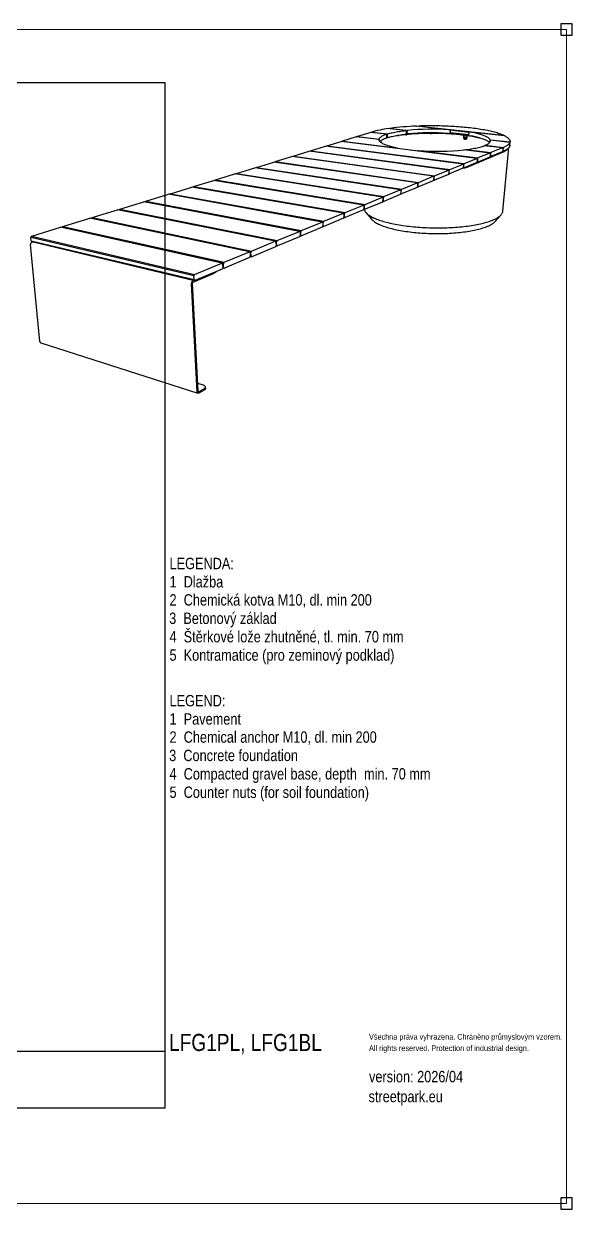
# Model space of a CAD drawing. Header units: millimetres. Extents: x -20 to 5721, y -20 to 4144.
# Drawn here: x 3794 to 5721, y -20 to 4144 of the extents above; entities that cross this region are included whole.
import ezdxf

# ---------------------------------------------------------------- set-up
doc = ezdxf.new("R2010")
doc.units = ezdxf.units.MM
doc.layers.add('Nekreslit', color=6, linetype='Continuous', plot=False)
doc.layers.add('OBRYSOVA', color=7, linetype='Continuous')
doc.layers.add('TABULKA', color=9, linetype='Continuous')
doc.styles.add('SEACAD_Arial', font='arial.ttf', dxfattribs={"width": 0.8})

msp = doc.modelspace()

# ---------------------------------------------------------------- linework, layer by layer
for p, q in [((5012.406, 3761.91), (4966.004, 3747.713)), ((4966.004, 3747.713), (5041.986, 3738.51)), ((5067.931, 3755.386), (5012.406, 3761.91)), ((5068.214, 3755.417), (5012.702, 3761.939)), ((5016.408, 3763.125), (5071.853, 3756.627)), ((5070.506, 3753.739), (5069.149, 3753.899)), ((5069.16, 3745.272), (5069.199, 3753.324)), ((5070.506, 3753.739), (5070.466, 3745.691)), ((5135.037, 3768.294), (5074.538, 3775.178)), ((5074.538, 3775.178), (5074.98, 3775.149)), ((5135.557, 3768.294), (5074.983, 3775.186)), ((5080.835, 3776.067), (5142.457, 3769.074)), ((5110.452, 3750.609), (5110.452, 3750.61)), ((5111.38, 3750.605), (5111.38, 3750.605)), ((5112.08, 3750.679), (5112.081, 3750.679)), ((5112.553, 3750.833), (5112.552, 3750.832)), ((5112.733, 3750.943), (5112.968, 3751.063)), ((5135.644, 3753.75), (5135.645, 3753.75)), ((5136.337, 3753.669), (5136.337, 3753.67)), ((5136.92, 3756.852), (5141.769, 3756.29)), ((5137.262, 3753.665), (5137.262, 3753.665)), ((5137.443, 3766.12), (5137.362, 3758.2)), ((5139.916, 3766.381), (5137.363, 3766.672)), ((5137.368, 3758.748), (5139.833, 3758.463)), ((5137.957, 3753.739), (5137.958, 3753.739)), ((5138.422, 3753.891), (5138.421, 3753.891)), ((5139.916, 3766.381), (5139.833, 3758.463)), ((5285.643, 3771.291), (5172.416, 3783.777)), ((5172.416, 3783.777), (5173.111, 3783.685)), ((5287.902, 3771.097), (5173.12, 3783.754)), ((5182.933, 3784.161), (5478.847, 3751.608)), ((5223.114, 3758.033), (5222.989, 3758.091)), ((5223.114, 3758.033), (5223.115, 3758.078)), ((5223.115, 3758.032), (5223.114, 3758.033)), ((5223.115, 3758.032), (5223.116, 3758.077)), ((5223.591, 3757.878), (5223.592, 3757.878)), ((5224.292, 3757.798), (5224.292, 3757.798)), ((5225.214, 3757.794), (5225.214, 3757.793)), ((5225.897, 3757.867), (5225.898, 3757.867)), ((5226.342, 3758.017), (5226.341, 3758.017)), ((5291.044, 3770.644), (5290.77, 3758.476)), ((5291.996, 3759.317), (5291.193, 3759.37)), ((5291.194, 3759.407), (5357.475, 3751.968)), ((5291.592, 3768.718), (5291.414, 3760.811)), ((5291.426, 3761.341), (5357.53, 3753.944)), ((5357.752, 3761.933), (5291.576, 3769.246)), ((5338.539, 3751.819), (5338.339, 3744.226)), ((5349.361, 3742.97), (5349.56, 3750.316)), ((5350.758, 3743.484), (5350.939, 3750.113)), ((5357.448, 3750.981), (5357.79, 3763.282)), ((5482.996, 3749.584), (5360.37, 3763.106)), ((5483.283, 3749.495), (5362.216, 3762.846)), ((5482.992, 3749.546), (5483.283, 3749.495)), ((4800.849, 3697.18), (4853.857, 3713.399)), ((5336.74, 3650.561), (4853.857, 3713.399)), ((5337.065, 3650.609), (4854.23, 3713.433)), ((4858.395, 3714.788), (4909.053, 3730.288)), ((4858.395, 3714.788), (5340.729, 3652.201)), ((5385.162, 3670.465), (4909.053, 3730.288)), ((5385.461, 3670.509), (4909.397, 3730.32)), ((4961.851, 3746.442), (4913.391, 3731.615)), ((4913.391, 3731.615), (5100.959, 3708.113)), ((5041.689, 3736.746), (4961.851, 3746.442)), ((5041.701, 3736.815), (4962.17, 3746.473)), ((5041.836, 3735.39), (5041.739, 3735.402)), ((5041.834, 3734.817), (5041.836, 3735.39)), ((5049.36, 3733.846), (5049.357, 3733.093)), ((5064.081, 3740.456), (5064.084, 3741.033)), ((5064.083, 3740.745), (5064.735, 3740.667)), ((5064.735, 3740.667), (5064.738, 3741.274)), ((5068.96, 3743.906), (5071.483, 3743.604)), ((5069.163, 3745.847), (5070.466, 3745.691)), ((5105.391, 3705.696), (5105.401, 3706.912)), ((5345.945, 3737.832), (5347.344, 3738.349)), ((5349.361, 3742.97), (5350.758, 3743.484)), ((5411.348, 3715.035), (5411.615, 3715.038)), ((5475.309, 3707.52), (5411.348, 3715.035)), ((5475.564, 3707.559), (5411.618, 3715.071)), ((5414.884, 3716.427), (5478.737, 3708.944)), ((5432.081, 3736.203), (5501.811, 3728.289)), ((5432.123, 3728.806), (5432.266, 3733.045)), ((5432.517, 3733.017), (5432.266, 3733.045)), ((5432.385, 3729.395), (5432.489, 3732.449)), ((5501.419, 3726.669), (5432.718, 3734.486)), ((5501.381, 3726.61), (5432.75, 3734.419)), ((5475.309, 3707.52), (5434.92, 3690.918)), ((5477.512, 3705.817), (5476.354, 3705.954)), ((5477.021, 3485.323), (5498.21, 3708.322)), ((5477.189, 3697.211), (5477.512, 3705.817)), ((5501.04, 3714.691), (5501.256, 3714.666)), ((5501.122, 3716.171), (5501.452, 3724.578)), ((5501.144, 3716.753), (5501.265, 3716.739)), ((5501.265, 3716.739), (5501.596, 3725.14)), ((5501.424, 3716.127), (5501.277, 3714.728)), ((5501.424, 3716.127), (5501.957, 3729.664)), ((5501.596, 3725.14), (5501.47, 3725.154)), ((4677.362, 3659.398), (4735.591, 3677.214)), ((5232.329, 3607.643), (4735.591, 3677.214)), ((5232.715, 3607.698), (4736.03, 3677.251)), ((4740.571, 3678.737), (4796.098, 3695.727)), ((4740.571, 3678.737), (5236.743, 3609.457)), ((5285.86, 3629.647), (4796.098, 3695.727)), ((5286.213, 3629.698), (4796.502, 3695.763)), ((4800.849, 3697.18), (5290.053, 3631.37)), ((5181.827, 3697.98), (5388.96, 3672.026)), ((5431.299, 3689.429), (5339.849, 3700.536)), ((5339.849, 3700.536), (5340.455, 3700.469)), ((5431.574, 3689.471), (5340.464, 3700.535)), ((5340.729, 3652.201), (5385.162, 3670.465)), ((5347.786, 3701.472), (5434.92, 3690.918)), ((5350.815, 3639.684), (5473.627, 3691.195)), ((5386.346, 3668.214), (5386.073, 3659.214)), ((5387.611, 3668.736), (5386.326, 3668.898)), ((5387.611, 3668.736), (5387.338, 3659.741)), ((5430.817, 3675.203), (5388.517, 3657.505)), ((5431.299, 3689.429), (5388.96, 3672.026)), ((5431.898, 3676.953), (5434.156, 3676.674)), ((5432.415, 3687.216), (5432.116, 3678.414)), ((5432.139, 3679.063), (5433.323, 3678.917)), ((5433.622, 3687.713), (5432.401, 3687.862)), ((5433.622, 3687.713), (5433.323, 3678.917)), ((5474.789, 3693.601), (5434.435, 3676.717)), ((5473.627, 3691.195), (5473.699, 3693.145)), ((5474.202, 3691.436), (5473.638, 3691.504)), ((5474.202, 3691.436), (5474.274, 3693.385)), ((5475.816, 3695.265), (5477.985, 3695.005)), ((5476.363, 3705.342), (5476.041, 3696.73)), ((5476.064, 3697.345), (5477.189, 3697.211)), ((4541.255, 3617.753), (4605.516, 3637.415)), ((5116.44, 3560.007), (4605.516, 3637.415)), ((5116.903, 3560.07), (4606.038, 3637.457)), ((4611.004, 3639.094), (4672.138, 3657.799)), ((4611.004, 3639.094), (5121.352, 3562.026)), ((5175.934, 3584.462), (4672.138, 3657.799)), ((5176.356, 3584.52), (4672.616, 3657.839)), ((4677.362, 3659.398), (5180.588, 3586.374)), ((5236.743, 3609.457), (5285.86, 3629.647)), ((5287.195, 3627.319), (5286.983, 3617.894)), ((5288.592, 3627.896), (5287.159, 3628.089)), ((5288.38, 3618.476), (5288.592, 3627.896)), ((5336.348, 3635.678), (5289.709, 3616.164)), ((5290.053, 3631.37), (5336.74, 3650.561)), ((5337.549, 3637.62), (5340.004, 3637.296)), ((5337.997, 3648.272), (5337.753, 3639.064)), ((5337.772, 3639.791), (5339.081, 3639.618)), ((5339.326, 3648.821), (5337.97, 3648.997)), ((5339.081, 3639.618), (5339.326, 3648.821)), ((5384.723, 3655.917), (5340.332, 3637.345)), ((5350.815, 3639.684), (5350.872, 3641.754)), ((5385.861, 3657.76), (5388.215, 3657.459)), ((5386.094, 3659.9), (5387.338, 3659.741)), ((4390.488, 3571.623), (4461.769, 3593.432)), ((4987.07, 3506.829), (4461.769, 3593.432)), ((4987.632, 3506.902), (4462.396, 3593.479)), ((4467.848, 3595.293), (4535.483, 3615.987)), ((4467.848, 3595.293), (4992.57, 3509.09)), ((5053.583, 3534.169), (4535.483, 3615.987)), ((5054.092, 3534.237), (4536.054, 3616.031)), ((4541.255, 3617.753), (5058.776, 3536.304)), ((5121.352, 3562.026), (5175.934, 3584.462)), ((5177.446, 3582.053), (5177.311, 3572.161)), ((5178.997, 3582.693), (5177.389, 3582.927)), ((5178.861, 3572.807), (5178.997, 3582.693)), ((5232.047, 3592.039), (5180.366, 3570.415)), ((5180.588, 3586.374), (5232.329, 3607.643)), ((5233.389, 3594.209), (5236.067, 3593.827)), ((5233.749, 3605.275), (5233.573, 3595.622)), ((5233.588, 3596.441), (5235.043, 3596.235)), ((5235.22, 3605.882), (5233.703, 3606.095)), ((5235.043, 3596.235), (5235.22, 3605.882)), ((5285.52, 3614.411), (5236.457, 3593.884)), ((5286.789, 3616.463), (5289.352, 3616.111)), ((5287.001, 3618.665), (5288.38, 3618.476)), ((4222.558, 3520.241), (4302.074, 3544.571)), ((4841.722, 3447.084), (4302.074, 3544.571)), ((4842.414, 3447.169), (4302.837, 3544.622)), ((4308.846, 3546.643), (4384.076, 3569.661)), ((4308.846, 3546.643), (4847.921, 3449.632)), ((4916.573, 3477.851), (4384.076, 3569.661)), ((4917.195, 3477.93), (4384.767, 3569.71)), ((4390.488, 3571.623), (4922.406, 3480.249)), ((5116.296, 3543.609), (5058.708, 3519.514)), ((5058.776, 3536.304), (5116.44, 3560.007)), ((5117.801, 3546.048), (5120.735, 3545.597)), ((5118.052, 3557.556), (5117.962, 3547.412)), ((5117.97, 3548.344), (5119.598, 3548.094)), ((5119.689, 3558.231), (5117.98, 3558.491)), ((5119.598, 3548.094), (5119.689, 3558.231)), ((5175.718, 3568.471), (5121.203, 3545.662)), ((5177.138, 3570.769), (5179.94, 3570.355)), ((5177.323, 3573.034), (5178.861, 3572.807)), ((4131.213, 3492.293), (4215.394, 3518.049)), ((4762.102, 3414.356), (4215.394, 3518.049)), ((4762.874, 3414.447), (4216.239, 3518.102)), ((4222.558, 3520.241), (4768.702, 3417.069)), ((4922.406, 3480.249), (4987.07, 3506.829)), ((4990.744, 3505.048), (4988.8, 3505.369)), ((4988.911, 3504.292), (4988.928, 3493.605)), ((4990.759, 3494.369), (4990.744, 3505.048)), ((4992.57, 3509.09), (5053.583, 3534.169)), ((5053.521, 3517.344), (4992.592, 3491.851)), ((5055.118, 3519.938), (5058.194, 3519.444)), ((5057.035, 3532.39), (5055.215, 3532.677)), ((5055.304, 3531.676), (5055.265, 3521.268)), ((5055.269, 3522.265), (5056.994, 3521.989)), ((5056.994, 3521.989), (5057.035, 3532.39)), ((3931.471, 3431.178), (4026.3, 3460.193)), ((4586.606, 3342.218), (4026.3, 3460.193)), ((4587.578, 3342.324), (4027.35, 3460.248)), ((4034.356, 3462.657), (4123.623, 3489.97)), ((4034.356, 3462.657), (4594.133, 3345.312)), ((4677.242, 3379.474), (4123.623, 3489.97)), ((4678.106, 3379.573), (4124.564, 3490.025)), ((4131.213, 3492.293), (4684.282, 3382.368)), ((4847.921, 3449.632), (4916.573, 3477.851)), ((4916.705, 3460.101), (4848.159, 3431.422)), ((4920.489, 3476.071), (4918.407, 3476.431)), ((4918.51, 3463.051), (4921.902, 3462.457)), ((4918.545, 3475.269), (4918.625, 3464.289)), ((4918.617, 3465.44), (4920.568, 3465.099)), ((4920.568, 3465.099), (4920.489, 3476.071)), ((4987.1, 3489.554), (4922.53, 3462.538)), ((4988.796, 3492.317), (4992.025, 3491.776)), ((4988.926, 3494.675), (4990.759, 3494.369)), ((4995.636, 3480.758), (5015.17, 3457.206)), ((5449.774, 3449.253), (5470.656, 3472.366)), ((3821.977, 3397.676), (3922.905, 3428.557)), ((4489.584, 3302.337), (3922.905, 3428.557)), ((4490.683, 3302.451), (3924.082, 3428.612)), ((3931.471, 3431.178), (4497.65, 3305.653)), ((4684.282, 3382.368), (4762.102, 3414.356)), ((4768.702, 3417.069), (4841.722, 3447.084)), ((4841.97, 3428.832), (4769.069, 3398.331)), ((4845.904, 3445.308), (4843.666, 3445.713)), ((4843.839, 3444.456), (4843.99, 3433.166)), ((4843.893, 3431.989), (4847.462, 3431.334)), ((4843.974, 3434.408), (4846.054, 3434.027)), ((4846.054, 3434.027), (4845.904, 3445.308)), ((4391.467, 3257.875), (3819.292, 3393.138)), ((3820.433, 3381.425), (3819.292, 3393.138)), ((3820.433, 3381.425), (4392.138, 3244.745)), ((3821.977, 3397.676), (4394.143, 3263.106)), ((3822.481, 3378.712), (4393.967, 3241.788)), ((3822.524, 3376.99), (3825.629, 3377.958)), ((4594.133, 3345.312), (4677.242, 3379.474)), ((4682.038, 3377.722), (4679.421, 3378.244)), ((4679.692, 3376.754), (4680.015, 3364.789)), ((4682.358, 3365.766), (4682.038, 3377.722)), ((4762.481, 3395.574), (4684.795, 3363.071)), ((4766.577, 3412.59), (4764.162, 3413.048)), ((4764.377, 3411.683), (4764.609, 3400.065)), ((4764.531, 3398.96), (4768.292, 3398.236)), ((4764.582, 3401.408), (4766.806, 3400.981)), ((4766.806, 3400.981), (4766.577, 3412.59)), ((3850.468, 3027.337), (3817.151, 3367.885)), ((4497.65, 3305.653), (4586.606, 3342.218)), ((4591.759, 3340.486), (4588.907, 3341.087)), ((4589.251, 3339.451), (4589.676, 3327.118)), ((4592.181, 3328.163), (4591.759, 3340.486)), ((4677.767, 3360.13), (4594.811, 3325.422)), ((4679.956, 3363.773), (4683.925, 3362.969)), ((4679.975, 3366.248), (4682.358, 3365.766)), ((4394.143, 3263.106), (4489.584, 3302.337)), ((4495.133, 3300.632), (4492.004, 3301.329)), ((4492.445, 3299.524), (4492.987, 3286.799)), ((4495.672, 3287.918), (4495.133, 3300.632)), ((4587.298, 3322.278), (4498.516, 3285.132)), ((4589.621, 3328.708), (4592.181, 3328.163)), ((4589.638, 3326.208), (4593.833, 3325.312)), ((4388.678, 3236.142), (4460.349, 3266.202)), ((4392.138, 3244.745), (4391.467, 3257.875)), ((4490.465, 3281.764), (4395.221, 3241.914)), ((4460.349, 3266.202), (4460.218, 3269.109)), ((4492.913, 3288.54), (4495.672, 3287.918)), ((4492.968, 3286.018), (4497.411, 3285.015)), ((4402.791, 2850.853), (4383.063, 3230.695)), ((4406.263, 2852.771), (4386.672, 3232.212)), ((4388.419, 3241.179), (4391.368, 3242.411)), ((3853.673, 3022.745), (4405.634, 2845.919)), ((4425.232, 2873.747), (4404.85, 2880.134)), ((4408.488, 2851.089), (4406.5, 2851.723)), ((4427.066, 2861.373), (4408.488, 2851.089)), ((4427.299, 2856.682), (4408.731, 2846.372)), ((4432.436, 2863.076), (4432.205, 2867.75))]:
    msp.add_line(p, q)
at = {"flags": 128}
for points in [[(5012.406, 3761.91), (5012.665, 3761.942), (5012.702, 3761.939)], [(5041.986, 3738.51), (5042.514, 3739.904), (5043.298, 3741.289), (5044.337, 3742.662), (5045.626, 3744.021), (5047.163, 3745.365), (5048.945, 3746.693), (5050.968, 3748.002), (5053.228, 3749.291), (5055.721, 3750.559), (5058.442, 3751.804), (5061.388, 3753.024), (5064.552, 3754.219), (5067.931, 3755.386)], [(5419.54, 3733.226), (5417.505, 3734.086), (5414.408, 3735.311), (5411.123, 3736.514), (5407.654, 3737.694), (5404.006, 3738.851), (5400.184, 3739.983), (5396.193, 3741.09), (5392.038, 3742.169), (5387.724, 3743.221), (5383.255, 3744.244), (5378.638, 3745.237), (5373.878, 3746.199), (5368.979, 3747.13), (5363.949, 3748.029), (5358.792, 3748.894), (5353.513, 3749.726), (5348.12, 3750.524), (5342.617, 3751.286), (5337.01, 3752.012), (5331.306, 3752.702), (5325.51, 3753.354), (5319.628, 3753.97), (5313.666, 3754.547), (5307.631, 3755.085), (5301.528, 3755.585), (5295.364, 3756.045), (5289.144, 3756.466), (5282.875, 3756.847), (5276.563, 3757.187), (5270.214, 3757.487), (5263.834, 3757.746), (5257.43, 3757.964), (5251.007, 3758.141), (5244.572, 3758.277), (5238.131, 3758.371), (5231.69, 3758.424), (5225.256, 3758.435), (5218.834, 3758.405), (5212.431, 3758.333), (5206.052, 3758.22), (5199.704, 3758.066), (5193.394, 3757.871), (5187.126, 3757.635), (5180.908, 3757.357), (5174.744, 3757.04), (5168.642, 3756.682), (5162.607, 3756.284), (5156.644, 3755.846), (5150.761, 3755.369), (5144.962, 3754.853), (5139.254, 3754.299), (5133.642, 3753.707), (5128.132, 3753.077), (5122.73, 3752.409), (5117.441, 3751.706), (5112.271, 3750.967), (5107.224, 3750.192), (5102.308, 3749.383), (5097.526, 3748.539), (5092.884, 3747.663), (5088.388, 3746.754), (5084.042, 3745.814), (5079.851, 3744.842), (5075.82, 3743.841), (5071.954, 3742.811), (5068.258, 3741.752), (5064.735, 3740.667)], [(5069.199, 3753.324), (5069.13, 3754.121), (5068.924, 3754.782), (5068.604, 3755.231), (5068.209, 3755.418), (5067.931, 3755.386)], [(5071.788, 3743.634), (5075.593, 3744.759), (5079.596, 3745.853), (5083.791, 3746.914), (5088.171, 3747.942), (5092.73, 3748.934), (5097.464, 3749.89), (5102.364, 3750.809), (5107.425, 3751.69), (5112.64, 3752.532), (5118.003, 3753.335), (5123.507, 3754.097), (5129.144, 3754.817), (5134.908, 3755.496)], [(5071.853, 3756.627), (5075.663, 3757.734), (5079.67, 3758.809), (5083.868, 3759.853), (5088.253, 3760.863), (5092.817, 3761.839), (5097.555, 3762.779), (5102.46, 3763.683), (5107.527, 3764.55), (5112.747, 3765.379), (5118.115, 3766.168), (5123.624, 3766.918), (5129.267, 3767.627), (5135.037, 3768.294)], [(5110.452, 3750.61), (5110.482, 3750.656), (5110.573, 3750.698), (5110.71, 3750.727), (5110.861, 3750.739), (5111.005, 3750.736), (5111.135, 3750.722), (5111.247, 3750.697), (5111.332, 3750.662), (5111.377, 3750.619), (5111.38, 3750.605)], [(5112.081, 3750.679), (5112.241, 3750.747), (5112.417, 3750.818), (5112.574, 3750.88), (5112.689, 3750.922), (5112.757, 3750.943), (5112.782, 3750.946), (5112.766, 3750.932), (5112.704, 3750.9), (5112.594, 3750.851), (5112.553, 3750.833)], [(5135.645, 3753.75), (5135.791, 3753.695), (5135.954, 3753.649), (5136.097, 3753.624), (5136.207, 3753.616), (5136.285, 3753.625), (5136.33, 3753.648), (5136.337, 3753.669)], [(5136.337, 3753.67), (5136.369, 3753.716), (5136.461, 3753.758), (5136.598, 3753.787), (5136.749, 3753.799), (5136.892, 3753.796), (5137.022, 3753.782), (5137.132, 3753.757), (5137.216, 3753.722), (5137.259, 3753.679), (5137.262, 3753.665)], [(5137.262, 3753.665), (5137.288, 3753.629), (5137.369, 3753.612), (5137.484, 3753.615), (5137.612, 3753.634), (5137.745, 3753.666), (5137.881, 3753.709), (5137.957, 3753.739)], [(5137.958, 3753.739), (5138.118, 3753.806), (5138.293, 3753.877), (5138.45, 3753.939), (5138.564, 3753.98), (5138.63, 3754.001), (5138.654, 3754.004), (5138.637, 3753.99), (5138.574, 3753.959), (5138.464, 3753.909), (5138.422, 3753.891)], [(5138.608, 3754.003), (5138.939, 3754.171), (5139.046, 3754.256)], [(5478.847, 3751.608), (5475.579, 3753.024), (5472.114, 3754.419), (5468.456, 3755.792), (5464.61, 3757.144), (5460.581, 3758.472), (5456.371, 3759.776), (5451.986, 3761.054), (5447.43, 3762.307), (5442.709, 3763.532), (5437.826, 3764.73), (5432.786, 3765.899), (5427.595, 3767.038), (5422.257, 3768.148), (5416.777, 3769.227), (5411.16, 3770.274), (5405.411, 3771.289), (5399.535, 3772.271), (5393.537, 3773.219), (5387.423, 3774.134), (5381.197, 3775.014), (5374.864, 3775.859), (5368.431, 3776.668), (5361.901, 3777.441), (5355.281, 3778.177), (5348.576, 3778.877), (5341.79, 3779.539), (5334.929, 3780.164), (5327.999, 3780.75), (5321.005, 3781.299), (5313.951, 3781.808), (5306.844, 3782.278), (5299.688, 3782.71), (5292.489, 3783.102), (5285.253, 3783.454), (5277.984, 3783.766), (5270.687, 3784.038), (5263.369, 3784.271), (5256.034, 3784.463), (5248.688, 3784.614), (5241.336, 3784.726), (5233.983, 3784.797), (5226.635, 3784.827), (5219.296, 3784.817), (5211.972, 3784.766), (5204.669, 3784.675), (5197.391, 3784.544), (5190.144, 3784.373), (5182.933, 3784.161)], [(5222.484, 3758.415), (5222.583, 3758.335), (5222.951, 3758.121)], [(5222.946, 3758.114), (5222.912, 3758.132), (5222.897, 3758.149), (5222.938, 3758.141), (5223.018, 3758.114), (5223.124, 3758.074), (5223.252, 3758.023), (5223.397, 3757.962), (5223.548, 3757.897), (5223.591, 3757.878)], [(5223.333, 3757.982), (5223.321, 3757.968), (5223.269, 3757.975), (5223.182, 3758.004), (5223.115, 3758.032)], [(5223.592, 3757.878), (5223.735, 3757.823), (5223.898, 3757.777), (5224.042, 3757.752), (5224.153, 3757.745), (5224.234, 3757.753), (5224.282, 3757.777), (5224.292, 3757.798)], [(5224.292, 3757.798), (5224.328, 3757.845), (5224.424, 3757.887), (5224.563, 3757.915), (5224.715, 3757.928), (5224.858, 3757.925), (5224.985, 3757.911), (5225.093, 3757.886), (5225.174, 3757.851), (5225.213, 3757.808), (5225.214, 3757.794)], [(5225.214, 3757.793), (5225.235, 3757.758), (5225.312, 3757.74), (5225.425, 3757.743), (5225.551, 3757.762), (5225.684, 3757.794), (5225.82, 3757.837), (5225.897, 3757.867)], [(5225.898, 3757.867), (5226.06, 3757.934), (5226.234, 3758.005), (5226.389, 3758.066), (5226.5, 3758.107), (5226.564, 3758.128), (5226.584, 3758.131), (5226.563, 3758.117), (5226.497, 3758.085), (5226.384, 3758.035), (5226.342, 3758.017)], [(5226.552, 3758.138), (5226.942, 3758.347), (5227.025, 3758.416)], [(5285.362, 3758.52), (5290.155, 3758.452), (5290.77, 3758.476)], [(5291.044, 3770.644), (5286.265, 3771.249), (5285.643, 3771.291)], [(5357.448, 3750.981), (5361.351, 3750.007), (5361.852, 3749.914)], [(5362.216, 3762.846), (5358.3, 3763.265), (5357.79, 3763.282)], [(5429.771, 3725.601), (5428.622, 3726.846), (5427.166, 3728.181), (5425.488, 3729.504), (5423.591, 3730.816), (5421.478, 3732.113), (5419.153, 3733.395), (5416.62, 3734.66), (5413.883, 3735.907), (5410.946, 3737.134), (5407.813, 3738.341), (5404.49, 3739.526), (5400.98, 3740.688), (5397.288, 3741.825), (5393.42, 3742.937), (5389.381, 3744.022), (5385.176, 3745.079), (5380.81, 3746.107), (5376.289, 3747.106), (5371.619, 3748.074), (5366.804, 3749.01), (5361.852, 3749.914)], [(5432.081, 3736.203), (5431.307, 3737.538), (5430.303, 3738.866), (5429.07, 3740.187), (5427.611, 3741.498), (5425.93, 3742.799), (5424.03, 3744.087), (5421.914, 3745.362), (5419.586, 3746.621), (5417.05, 3747.864), (5414.309, 3749.089), (5411.368, 3750.295), (5408.232, 3751.481), (5404.904, 3752.644), (5401.39, 3753.785), (5397.694, 3754.902), (5393.821, 3755.994), (5389.777, 3757.06), (5385.567, 3758.098), (5381.196, 3759.108), (5376.67, 3760.089), (5371.994, 3761.039), (5367.174, 3761.959), (5362.216, 3762.846)], [(5483.283, 3749.495), (5486.015, 3748.053), (5488.542, 3746.595), (5490.861, 3745.122), (5492.969, 3743.636), (5494.863, 3742.137), (5496.538, 3740.626), (5497.994, 3739.106), (5499.227, 3737.576), (5500.234, 3736.04), (5501.013, 3734.497), (5501.562, 3732.949), (5501.88, 3731.397), (5501.963, 3729.844), (5501.811, 3728.289)], [(4853.857, 3713.399), (4854.153, 3713.44), (4854.23, 3713.433)], [(4909.053, 3730.288), (4909.336, 3730.325), (4909.397, 3730.32)], [(4961.851, 3746.442), (4962.122, 3746.477), (4962.17, 3746.473)], [(5041.736, 3734.8), (5041.735, 3735.529), (5041.728, 3736.123), (5041.716, 3736.556), (5041.703, 3736.794), (5041.689, 3736.746)], [(5100.959, 3708.113), (5096.017, 3709.143), (5091.264, 3710.205), (5086.705, 3711.296), (5082.344, 3712.414), (5078.188, 3713.559), (5074.24, 3714.728), (5070.504, 3715.921), (5066.985, 3717.134), (5063.685, 3718.367), (5060.608, 3719.619), (5057.757, 3720.886), (5055.133, 3722.168), (5052.74, 3723.462), (5050.578, 3724.768), (5048.65, 3726.084), (5046.956, 3727.407), (5045.497, 3728.736), (5044.274, 3730.069), (5043.286, 3731.406), (5042.535, 3732.743), (5042.019, 3734.08), (5041.737, 3735.415), (5041.689, 3736.746)], [(5044.521, 3729.688), (5045.587, 3730.811), (5047.123, 3732.179), (5048.903, 3733.529), (5050.923, 3734.861), (5053.181, 3736.172), (5055.671, 3737.462), (5058.39, 3738.728), (5061.332, 3739.969), (5064.494, 3741.184), (5067.869, 3742.372)], [(5046.905, 3731.881), (5046.878, 3731.736), (5046.673, 3731.063), (5046.358, 3730.503), (5045.966, 3730.115), (5045.54, 3729.943), (5045.126, 3730.004), (5044.96, 3730.104)], [(5070.466, 3745.691), (5070.537, 3744.896), (5070.749, 3744.237), (5071.079, 3743.789), (5071.493, 3743.603), (5071.788, 3743.634)], [(5100.959, 3708.113), (5104.888, 3707.081), (5105.401, 3706.912)], [(5338.339, 3744.226), (5338.414, 3743.038), (5338.697, 3741.871), (5339.178, 3740.771), (5339.838, 3739.779), (5340.652, 3738.934), (5341.589, 3738.267), (5342.612, 3737.805), (5343.683, 3737.566), (5344.761, 3737.558), (5345.804, 3737.783), (5346.773, 3738.231), (5347.629, 3738.885), (5348.34, 3739.722), (5348.878, 3740.707), (5349.223, 3741.804), (5349.361, 3742.97)], [(5341.917, 3743.819), (5342.003, 3743.121), (5342.289, 3742.475), (5342.743, 3741.951), (5343.317, 3741.606), (5343.948, 3741.476), (5344.568, 3741.576), (5345.11, 3741.896), (5345.515, 3742.4), (5345.738, 3743.034), (5345.757, 3743.73), (5345.569, 3744.411), (5345.193, 3745.005), (5344.671, 3745.446), (5344.06, 3745.686), (5343.426, 3745.701), (5342.837, 3745.488), (5342.358, 3745.07), (5342.039, 3744.492), (5341.917, 3743.819)], [(5347.786, 3701.472), (5353.912, 3702.271), (5359.859, 3703.116), (5365.62, 3704.007), (5371.186, 3704.941), (5376.549, 3705.918), (5381.701, 3706.935), (5386.637, 3707.99), (5391.348, 3709.083), (5395.83, 3710.21), (5400.076, 3711.371), (5404.08, 3712.564), (5407.839, 3713.786), (5411.348, 3715.035)], [(5414.884, 3716.427), (5417.857, 3717.727), (5420.569, 3719.049), (5423.018, 3720.391), (5425.201, 3721.749), (5427.117, 3723.123), (5428.763, 3724.51), (5430.141, 3725.909), (5431.248, 3727.316), (5432.086, 3728.731), (5432.654, 3730.15), (5432.953, 3731.573), (5432.985, 3732.997), (5432.75, 3734.419)], [(5432.75, 3734.419), (5432.685, 3734.456), (5432.609, 3734.109), (5432.542, 3733.447), (5432.496, 3732.657), (5432.489, 3732.449)], [(5473.627, 3691.195), (5476.367, 3692.376), (5479.495, 3693.832), (5482.39, 3695.307), (5485.049, 3696.799), (5487.473, 3698.306), (5489.659, 3699.826), (5491.608, 3701.359), (5493.319, 3702.902), (5494.791, 3704.454), (5495.926, 3705.876)], [(5495.849, 3705.772), (5495.229, 3704.974), (5493.838, 3703.421), (5492.21, 3701.877), (5490.345, 3700.343), (5488.242, 3698.821), (5485.903, 3697.312), (5483.328, 3695.817), (5480.519, 3694.339), (5477.476, 3692.878), (5474.202, 3691.436)], [(5476.363, 3705.342), (5476.36, 3705.85), (5476.313, 3706.32), (5476.224, 3706.735), (5476.095, 3707.078), (5475.933, 3707.336), (5475.743, 3707.499), (5475.532, 3707.561), (5475.309, 3707.52)], [(5500.846, 3713.02), (5500.149, 3711.337), (5499.179, 3709.658), (5497.938, 3707.985), (5496.424, 3706.321), (5494.637, 3704.666), (5492.577, 3703.023), (5490.245, 3701.394), (5487.642, 3699.78), (5484.768, 3698.183), (5481.625, 3696.605), (5478.215, 3695.049)], [(5501.381, 3726.61), (5500.684, 3724.956), (5499.715, 3723.306), (5498.473, 3721.662), (5496.959, 3720.025), (5495.171, 3718.399), (5493.11, 3716.784), (5490.777, 3715.182), (5488.171, 3713.595), (5485.295, 3712.025), (5482.15, 3710.474), (5478.737, 3708.944)], [(5501.265, 3716.739), (5501.24, 3715.959), (5501.23, 3715.324), (5501.234, 3714.88), (5501.252, 3714.673), (5501.277, 3714.728)], [(5501.452, 3724.578), (5501.476, 3725.364), (5501.481, 3726.004), (5501.466, 3726.453), (5501.429, 3726.662), (5501.381, 3726.61)], [(4735.591, 3677.214), (4735.917, 3677.261), (4736.03, 3677.251)], [(4796.098, 3695.727), (4796.408, 3695.77), (4796.502, 3695.763)], [(5175.917, 3698.068), (5181.148, 3698.022), (5181.827, 3697.98)], [(5386.346, 3668.214), (5386.338, 3668.745), (5386.281, 3669.235), (5386.179, 3669.666), (5386.034, 3670.021), (5385.852, 3670.287), (5385.641, 3670.453), (5385.408, 3670.513), (5385.162, 3670.465)], [(5432.415, 3687.216), (5432.41, 3687.735), (5432.359, 3688.215), (5432.263, 3688.638), (5432.127, 3688.987), (5431.955, 3689.248), (5431.754, 3689.413), (5431.533, 3689.474), (5431.299, 3689.429)], [(5433.323, 3678.917), (5433.328, 3678.399), (5433.379, 3677.92), (5433.475, 3677.499), (5433.611, 3677.152), (5433.782, 3676.892), (5433.981, 3676.73), (5434.202, 3676.67), (5434.435, 3676.717)], [(5477.189, 3697.211), (5477.22, 3696.362), (5477.376, 3695.664), (5477.637, 3695.194), (5477.973, 3695.007), (5478.215, 3695.049)], [(4605.516, 3637.415), (4605.875, 3637.469), (4606.038, 3637.457)], [(4672.138, 3657.799), (4672.48, 3657.849), (4672.616, 3657.839)], [(5287.195, 3627.319), (5287.181, 3627.874), (5287.113, 3628.386), (5286.995, 3628.835), (5286.831, 3629.203), (5286.627, 3629.477), (5286.391, 3629.646), (5286.132, 3629.703), (5285.86, 3629.647)], [(5337.997, 3648.272), (5337.986, 3648.815), (5337.924, 3649.316), (5337.814, 3649.756), (5337.66, 3650.117), (5337.468, 3650.387), (5337.244, 3650.555), (5336.999, 3650.613), (5336.74, 3650.561)], [(5337.377, 3637.031), (5339.15, 3637.201), (5340.002, 3637.296)], [(5339.081, 3639.618), (5339.092, 3639.077), (5339.153, 3638.578), (5339.263, 3638.14), (5339.417, 3637.78), (5339.608, 3637.513), (5339.831, 3637.348), (5340.075, 3637.291), (5340.332, 3637.345)], [(5387.338, 3659.741), (5387.346, 3659.212), (5387.402, 3658.723), (5387.504, 3658.294), (5387.649, 3657.941), (5387.83, 3657.677), (5388.04, 3657.513), (5388.272, 3657.455), (5388.517, 3657.505)], [(4461.769, 3593.432), (4462.167, 3593.496), (4462.396, 3593.479)], [(4535.483, 3615.987), (4535.861, 3616.045), (4536.054, 3616.031)], [(5177.446, 3582.053), (5177.424, 3582.635), (5177.344, 3583.17), (5177.208, 3583.638), (5177.021, 3584.021), (5176.791, 3584.303), (5176.526, 3584.474), (5176.237, 3584.528), (5175.934, 3584.462)], [(5233.749, 3605.275), (5233.731, 3605.843), (5233.657, 3606.367), (5233.53, 3606.825), (5233.355, 3607.2), (5233.139, 3607.478), (5232.889, 3607.648), (5232.616, 3607.704), (5232.329, 3607.643)], [(5235.043, 3596.235), (5235.061, 3595.668), (5235.134, 3595.147), (5235.261, 3594.691), (5235.435, 3594.318), (5235.651, 3594.042), (5235.9, 3593.874), (5236.172, 3593.821), (5236.457, 3593.884)], [(5288.38, 3618.476), (5288.394, 3617.922), (5288.461, 3617.412), (5288.579, 3616.965), (5288.742, 3616.599), (5288.946, 3616.328), (5289.181, 3616.161), (5289.438, 3616.106), (5289.709, 3616.164)], [(4302.074, 3544.571), (4302.519, 3544.645), (4302.837, 3544.622)], [(4384.076, 3569.661), (4384.497, 3569.73), (4384.767, 3569.71)], [(5118.052, 3557.556), (5118.026, 3558.152), (5117.938, 3558.7), (5117.791, 3559.178), (5117.592, 3559.568), (5117.347, 3559.854), (5117.066, 3560.027), (5116.759, 3560.078), (5116.44, 3560.007)], [(5119.598, 3548.094), (5119.624, 3547.499), (5119.711, 3546.954), (5119.857, 3546.478), (5120.056, 3546.091), (5120.3, 3545.807), (5120.58, 3545.637), (5120.885, 3545.588), (5121.203, 3545.662)], [(5178.861, 3572.807), (5178.882, 3572.226), (5178.962, 3571.693), (5179.098, 3571.227), (5179.284, 3570.847), (5179.514, 3570.568), (5179.777, 3570.399), (5180.065, 3570.347), (5180.366, 3570.415)], [(4215.394, 3518.049), (4215.865, 3518.13), (4216.239, 3518.102)], [(4988.911, 3504.292), (4988.875, 3504.919), (4988.77, 3505.494), (4988.599, 3505.993), (4988.37, 3506.398), (4988.091, 3506.693), (4987.773, 3506.867), (4987.429, 3506.913), (4987.07, 3506.829)], [(5055.304, 3531.676), (5055.274, 3532.287), (5055.177, 3532.848), (5055.019, 3533.337), (5054.806, 3533.734), (5054.544, 3534.025), (5054.246, 3534.198), (5053.921, 3534.247), (5053.583, 3534.169)], [(5056.994, 3521.989), (5057.025, 3521.379), (5057.121, 3520.82), (5057.278, 3520.334), (5057.491, 3519.939), (5057.751, 3519.651), (5058.048, 3519.481), (5058.371, 3519.435), (5058.708, 3519.514)], [(4026.3, 3460.193), (4026.831, 3460.288), (4027.35, 3460.248)], [(4123.623, 3489.97), (4124.123, 3490.058), (4124.564, 3490.025)], [(4918.545, 3475.269), (4918.503, 3475.914), (4918.388, 3476.502), (4918.204, 3477.013), (4917.958, 3477.426), (4917.66, 3477.726), (4917.32, 3477.9), (4916.954, 3477.942), (4916.573, 3477.851)], [(4920.568, 3465.099), (4920.61, 3464.457), (4920.725, 3463.87), (4920.908, 3463.362), (4921.153, 3462.952), (4921.45, 3462.656), (4921.787, 3462.484), (4922.152, 3462.445), (4922.53, 3462.538)], [(4990.075, 3492.103), (4990.159, 3491.608), (4990.631, 3489.656), (4991.327, 3487.701), (4992.25, 3485.744), (4993.4, 3483.789), (4994.777, 3481.836), (4996.38, 3479.888), (4998.211, 3477.946), (5000.268, 3476.012), (5002.551, 3474.089), (5005.059, 3472.178), (5007.791, 3470.281), (5010.746, 3468.4), (5013.921, 3466.537), (5017.315, 3464.694), (5020.926, 3462.873), (5024.751, 3461.076), (5028.789, 3459.305), (5033.034, 3457.561), (5037.486, 3455.848), (5042.139, 3454.166), (5046.991, 3452.517), (5052.037, 3450.905), (5057.272, 3449.329), (5062.693, 3447.793), (5068.295, 3446.297), (5074.072, 3444.845), (5080.019, 3443.436), (5086.131, 3442.074), (5092.401, 3440.76), (5098.823, 3439.495), (5105.392, 3438.282), (5112.101, 3437.12), (5118.942, 3436.013), (5125.91, 3434.961), (5132.996, 3433.966), (5140.193, 3433.028), (5147.494, 3432.15), (5154.891, 3431.332), (5162.376, 3430.575), (5169.941, 3429.881), (5177.578, 3429.249), (5185.278, 3428.682), (5193.033, 3428.18), (5200.835, 3427.743), (5208.675, 3427.372), (5216.544, 3427.068), (5224.433, 3426.83), (5232.334, 3426.66), (5240.238, 3426.557), (5248.136, 3426.522), (5256.018, 3426.555), (5263.878, 3426.655), (5271.704, 3426.823), (5279.49, 3427.059), (5287.225, 3427.361), (5294.902, 3427.73), (5302.512, 3428.166), (5310.046, 3428.667), (5317.497, 3429.233), (5324.855, 3429.863), (5332.114, 3430.557), (5339.265, 3431.313), (5346.3, 3432.131), (5353.212, 3433.01), (5359.994, 3433.948), (5366.638, 3434.944), (5373.138, 3435.998), (5379.487, 3437.107), (5385.678, 3438.27), (5391.705, 3439.487), (5397.563, 3440.755), (5403.244, 3442.072), (5408.745, 3443.438), (5414.06, 3444.851), (5419.184, 3446.308), (5424.111, 3447.808), (5428.839, 3449.35), (5433.362, 3450.931), (5437.677, 3452.551), (5441.781, 3454.205), (5445.669, 3455.894), (5449.34, 3457.615), (5452.79, 3459.366), (5456.017, 3461.145), (5459.018, 3462.95), (5461.793, 3464.779), (5464.339, 3466.63), (5466.655, 3468.502), (5468.74, 3470.392), (5470.594, 3472.298), (5472.215, 3474.218), (5473.604, 3476.15), (5474.76, 3478.093), (5475.684, 3480.044), (5476.376, 3482.001), (5476.837, 3483.963), (5477.021, 3485.323)], [(4990.759, 3494.369), (4990.795, 3493.743), (4990.9, 3493.171), (4991.07, 3492.674), (4991.298, 3492.272), (4991.576, 3491.98), (4991.892, 3491.809), (4992.235, 3491.765), (4992.592, 3491.851)], [(5015.17, 3457.206), (5015.795, 3456.473), (5017.579, 3454.57), (5019.589, 3452.675), (5021.824, 3450.792), (5024.283, 3448.922), (5026.964, 3447.068), (5029.866, 3445.231), (5032.988, 3443.413), (5036.325, 3441.617), (5039.878, 3439.845), (5043.642, 3438.098), (5047.614, 3436.379), (5051.792, 3434.69), (5056.171, 3433.033), (5060.748, 3431.409), (5065.518, 3429.822), (5070.478, 3428.272), (5075.622, 3426.762), (5080.946, 3425.293), (5086.443, 3423.868), (5092.109, 3422.489), (5097.938, 3421.156), (5103.923, 3419.873), (5110.059, 3418.639), (5116.339, 3417.458), (5122.755, 3416.331), (5129.301, 3415.259), (5135.97, 3414.243), (5142.754, 3413.286), (5149.646, 3412.388), (5156.637, 3411.55), (5163.72, 3410.774), (5170.886, 3410.061), (5178.127, 3409.411), (5185.435, 3408.827), (5192.801, 3408.307), (5200.216, 3407.854), (5207.671, 3407.468), (5215.158, 3407.149), (5222.667, 3406.898), (5230.19, 3406.715), (5237.717, 3406.6), (5245.24, 3406.555), (5252.749, 3406.578), (5260.236, 3406.669), (5267.691, 3406.83), (5275.105, 3407.058), (5282.47, 3407.355), (5289.776, 3407.72), (5297.016, 3408.151), (5304.179, 3408.65), (5311.259, 3409.214), (5318.246, 3409.843), (5325.132, 3410.537), (5331.909, 3411.294), (5338.57, 3412.113), (5345.107, 3412.993), (5351.511, 3413.934), (5357.777, 3414.933), (5363.897, 3415.99), (5369.863, 3417.102), (5375.671, 3418.269), (5381.312, 3419.49), (5386.783, 3420.761), (5392.075, 3422.082), (5397.185, 3423.452), (5402.106, 3424.867), (5406.835, 3426.327), (5411.366, 3427.829), (5415.694, 3429.372), (5419.817, 3430.954), (5423.73, 3432.573), (5427.43, 3434.226), (5430.913, 3435.912), (5434.177, 3437.629), (5437.219, 3439.374), (5440.037, 3441.146), (5442.629, 3442.943), (5444.993, 3444.762), (5447.129, 3446.601), (5449.034, 3448.458), (5449.774, 3449.253)], [(4764.377, 3411.683), (4764.321, 3412.363), (4764.182, 3412.983), (4763.967, 3413.518), (4763.682, 3413.948), (4763.339, 3414.256), (4762.951, 3414.43), (4762.534, 3414.464), (4762.102, 3414.356)], [(4843.839, 3444.456), (4843.79, 3445.118), (4843.663, 3445.722), (4843.464, 3446.245), (4843.2, 3446.666), (4842.881, 3446.97), (4842.518, 3447.145), (4842.127, 3447.183), (4841.722, 3447.084)], [(4846.054, 3434.027), (4846.103, 3433.367), (4846.228, 3432.766), (4846.427, 3432.246), (4846.69, 3431.828), (4847.008, 3431.527), (4847.368, 3431.356), (4847.757, 3431.32), (4848.159, 3431.422)], [(4679.692, 3376.754), (4679.628, 3377.454), (4679.475, 3378.091), (4679.241, 3378.639), (4678.934, 3379.077), (4678.565, 3379.389), (4678.149, 3379.563), (4677.703, 3379.592), (4677.242, 3379.474)], [(4766.806, 3400.981), (4766.862, 3400.302), (4767, 3399.685), (4767.215, 3399.153), (4767.499, 3398.727), (4767.84, 3398.422), (4768.225, 3398.251), (4768.64, 3398.22), (4769.069, 3398.331)], [(4589.251, 3339.451), (4589.177, 3340.173), (4589.009, 3340.826), (4588.755, 3341.388), (4588.422, 3341.835), (4588.025, 3342.151), (4587.578, 3342.324), (4587.099, 3342.347), (4586.606, 3342.218)], [(4682.358, 3365.766), (4682.423, 3365.068), (4682.574, 3364.434), (4682.807, 3363.89), (4683.113, 3363.455), (4683.48, 3363.146), (4683.893, 3362.976), (4684.337, 3362.951), (4684.795, 3363.071)], [(4492.445, 3299.524), (4492.361, 3300.267), (4492.176, 3300.94), (4491.899, 3301.515), (4491.539, 3301.972), (4491.11, 3302.291), (4490.628, 3302.463), (4490.113, 3302.478), (4489.584, 3302.337)], [(4592.181, 3328.163), (4592.255, 3327.444), (4592.422, 3326.793), (4592.675, 3326.235), (4593.006, 3325.791), (4593.401, 3325.479), (4593.845, 3325.31), (4594.321, 3325.291), (4594.811, 3325.422)], [(4469.904, 3273.161), (4469.485, 3272.458), (4468.397, 3271.142), (4466.925, 3269.846), (4465.081, 3268.582), (4462.882, 3267.364), (4460.349, 3266.202)], [(4495.672, 3287.918), (4495.755, 3287.177), (4495.939, 3286.508), (4496.215, 3285.936), (4496.574, 3285.484), (4497, 3285.168), (4497.479, 3285.001), (4497.99, 3284.989), (4498.516, 3285.132)], [(4392.138, 3244.745), (4392.234, 3243.981), (4392.436, 3243.292), (4392.738, 3242.706), (4393.127, 3242.244), (4393.589, 3241.925), (4394.105, 3241.761), (4394.656, 3241.757), (4395.221, 3241.914)], [(4427.066, 2861.373), (4428.852, 2862.499), (4430.285, 2863.7), (4431.334, 2864.952), (4431.979, 2866.228), (4432.209, 2867.503), (4432.019, 2868.751), (4431.415, 2869.946), (4430.409, 2871.064), (4429.023, 2872.084), (4427.286, 2872.984), (4425.232, 2873.747)], [(4408.731, 2846.372), (4407.643, 2845.917), (4406.581, 2845.77), (4405.586, 2845.935), (4404.696, 2846.408), (4403.946, 2847.17), (4403.364, 2848.193), (4402.974, 2849.436), (4402.791, 2850.853)], [(4408.488, 2851.089), (4408.08, 2850.919), (4407.682, 2850.864), (4407.309, 2850.927), (4406.976, 2851.105), (4406.695, 2851.391), (4406.477, 2851.774), (4406.332, 2852.241), (4406.263, 2852.771)], [(4432.436, 2863.076), (4432.44, 2862.828), (4432.21, 2861.55), (4431.565, 2860.271), (4430.517, 2859.016), (4429.085, 2857.811), (4427.299, 2856.682)]]:
    msp.add_lwpolyline(points, dxfattribs=at)
for centre, radius, start, end in [((4967.089, 3745.672), 2.311, 117.990465, 168.068265), ((5017.279, 3761.299), 2.023, 115.522607, 170.42852), ((5130.705, 3358.089), 420.853, 97.669549, 105.758617), ((5073.656, 3754.028), 3.163, 124.746018, 185.243503), ((5081.174, 3773.781), 2.312, 98.419458, 155.970518), ((5208.838, 2803.37), 981.084, 92.127571, 97.49683), ((5111.644, 3751.452), 0.887, 252.690826, 299.435838), ((5134.566, 3758.272), 2.797, 277.02436, 358.527824), ((5135.313, 3766.181), 2.132, 358.378163, 97.429689), ((5129.343, 3739.391), 15.681, 66.307599, 67.580767), ((5142.008, 3758.44), 2.175, 179.385067, 278.271608), ((5142.707, 3766.293), 2.792, 95.130733, 178.191714), ((5228.053, 2846.715), 913.604, 86.403573, 95.384545), ((5228.428, 2841.531), 931.518, 86.478576, 95.295435), ((5182.814, 3780.144), 4.018, 88.297542, 134.763388), ((5286.864, 3760.81), 4.551, 329.144191, 0.010312), ((5289.034, 3769.03), 2.577, 353.056862, 38.760533), ((5477.467, 3749.306), 2.684, 12.896076, 59.050116), ((4859.527, 3712.585), 2.477, 117.202008, 168.929828), ((4914.5, 3729.495), 2.392, 117.600369, 168.485034), ((5067.083, 3735.738), 25.249, 173.697426, 180.790467), ((5040.261, 3732.862), 9.099, 320.752898, 1.458964), ((5103.494, 3617.958), 128.682, 107.835031, 112.066913), ((5065.9, 3744.986), 3.273, 306.99358, 5.011948), ((5108.627, 3704.737), 3.891, 146.017248, 164.743545), ((5345.541, 3744.201), 2.227, 176.667203, 261.630489), ((5345.341, 3744.318), 2.024, 136.722682, 179.643259), ((5345.272, 3743.429), 5.487, 292.185976, 0.570173), ((5416.256, 3714.474), 2.387, 125.085964, 172.040052), ((5421.233, 3733.984), 11.073, 355.136164, 11.559803), ((5481.576, 3706.028), 4.07, 134.229206, 182.962167), ((5477.336, 3716.663), 23.791, 351.191674, 358.815468), ((5545.15, 3723.748), 43.577, 174.018356, 178.169745), ((4741.754, 3676.351), 2.664, 116.378424, 169.917363), ((4802.006, 3694.888), 2.568, 116.794884, 169.405972), ((5179.237, 3695.879), 3.977, 146.603659, 165.109775), ((5246.065, 4612.714), 916.987, 265.982993, 275.870172), ((5348.134, 3698.597), 2.896, 96.90071, 152.883151), ((5391.545, 3669.045), 3.945, 130.926596, 184.493986), ((5428.225, 3678.12), 3.903, 311.623443, 4.313074), ((5437.493, 3688.011), 3.883, 131.514937, 184.392763), ((5472.208, 3696.448), 3.843, 312.192094, 4.211848), ((4612.242, 3636.501), 2.874, 115.514733, 171.065155), ((4678.573, 3656.911), 2.766, 115.951965, 170.468601), ((5292.661, 3628.229), 4.082, 129.696524, 184.689478), ((5333.732, 3638.747), 4.033, 310.435333, 4.509611), ((5343.325, 3649.142), 4.012, 130.320716, 184.593034), ((5336.211, 3680.204), 43.071, 275.262284, 289.820224), ((5382.119, 3658.909), 3.966, 311.038098, 4.412456), ((4469.143, 3592.465), 3.11, 114.60414, 172.421836), ((4542.521, 3615.046), 2.989, 115.065819, 171.713586), ((5183.219, 3583.053), 4.238, 128.389889, 184.872573), ((5229.407, 3595.28), 4.181, 309.174439, 4.695477), ((5239.363, 3606.229), 4.158, 129.053204, 184.782838), ((5282.892, 3617.564), 4.105, 309.814384, 4.604112), ((4310.201, 3543.549), 3.378, 113.636998, 174.058966), ((4391.813, 3568.666), 3.24, 114.128393, 173.199621), ((5113.629, 3547.043), 4.348, 307.834082, 4.866565), ((5123.997, 3558.605), 4.324, 127.705665, 184.958075), ((5173.064, 3571.805), 4.262, 308.514641, 4.783164), ((4223.942, 3517.001), 3.523, 113.128005, 175.014968), ((4995.24, 3505.45), 4.514, 126.270542, 185.113557), ((5050.84, 3520.885), 4.441, 307.131799, 4.944995), ((5061.434, 3532.777), 4.416, 126.999559, 185.03866), ((4035.798, 3459.097), 3.842, 112.046822, 177.29965), ((4132.627, 3488.897), 3.678, 112.598978, 176.086866), ((4913.996, 3463.877), 4.648, 305.657915, 5.083766), ((4925.091, 3476.488), 4.62, 125.517521, 185.181898), ((4984.405, 3493.208), 4.541, 306.406771, 5.017685), ((3923.597, 3426.392), 2.273, 77.674796, 107.729067), ((3932.94, 3427.442), 4.014, 111.467529, 178.68649), ((4771.414, 3413.038), 4.858, 123.934757, 185.294862), ((4839.246, 3432.74), 4.763, 304.884082, 5.142259), ((4850.619, 3445.741), 4.735, 124.739337, 185.242702), ((3825.799, 3368.919), 8.71, 112.091904, 186.821223), ((3823.587, 3393.66), 4.327, 111.852986, 186.924791), ((3823.341, 3381.49), 2.908, 181.289474, 252.796984), ((4687.009, 3378.186), 4.992, 123.102474, 185.337123), ((4759.741, 3399.622), 4.888, 304.084051, 5.192056), ((4596.874, 3340.966), 5.138, 122.241097, 185.368066), ((4675.012, 3364.331), 5.023, 303.256527, 5.231907), ((4500.406, 3301.129), 5.297, 121.349152, 185.386078), ((4584.527, 3326.644), 5.17, 302.400133, 5.260392), ((4396.913, 3258.389), 5.47, 120.425071, 185.389327), ((4487.679, 3286.309), 5.331, 301.513409, 5.275904), ((4394.016, 3231.709), 11.001, 120.58696, 185.2886), ((4390.782, 3232.591), 4.127, 120.645295, 185.261795), ((3855.453, 3027.402), 4.986, 180.741756, 249.080494)]:
    msp.add_arc(centre, radius, start, end)
at = {"layer": 'Nekreslit'}
msp.add_line((250.667, 535.749), (4290.667, 535.749), dxfattribs=at)
msp.add_lwpolyline([(250.667, 335.749), (4290.667, 335.749), (4290.667, 3935.749), (250.667, 3935.749)], close=True, dxfattribs=at)
at = {"layer": 'OBRYSOVA'}
for points in [[(5680.56, 4103.542), (5720.56, 4103.542), (5720.56, 4143.542), (5680.56, 4143.542)], [(5680.56, -20.063), (5720.56, -20.063), (5720.56, 19.937), (5680.56, 19.937)]]:
    msp.add_lwpolyline(points, close=True, dxfattribs=at)
at = {"layer": 'TABULKA', "color": 4, "lineweight": 15}
msp.add_lwpolyline([(5700.56, -0.063), (-0.003, -0.063), (-0.003, 4123.542), (5700.56, 4123.542)], close=True, dxfattribs=at)

# ---------------------------------------------------------------- texts
at = {"style": 'SEACAD_Arial', "width": 0.8}
for s, height, p in [('LEGENDA:', 40, (4305.84, 2227.928)), ('1  Dlažba', 40, (4305.84, 2163.672)), ('2  Chemická kotva M10, dl. min 200', 40, (4305.84, 2100.123)), ('3  Betonový základ', 40, (4304.656, 2035.614)), ('4  Štěrkové lože zhutněné, tl. min. 70 mm', 40, (4305.84, 1970.902)), ('5  Kontramatice (pro zeminový podklad)', 40, (4305.84, 1906.326)), ('LEGEND:', 40, (4305.84, 1746.21)), ('1  Pavement', 40, (4305.84, 1681.953)), ('2  Chemical anchor M10, dl. min 200', 40, (4305.84, 1618.405)), ('3  Concrete foundation', 40, (4304.656, 1553.896)), ('4  Compacted gravel base, depth  min. 70 mm', 40, (4305.84, 1489.184)), ('5  Counter nuts (for soil foundation)', 40, (4305.84, 1424.587)), ('LFG1PL, LFG1BL', 60, (4304.262, 535.749)), ('Všechna práva vyhrazena. Chráněno průmyslovým vzorem.', 20, (5006.576, 575.749)), ('All rights reserved. Protection of industrial design.', 20, (5006.576, 535.749)), ('version: 2026/04', 39.99994, (5006.576, 425.944)), ('streetpark.eu', 39.99994, (5004.96, 356.058))]:
    msp.add_text(s, height=height, dxfattribs=at).set_placement(p)

doc.saveas('drawing.dxf')
